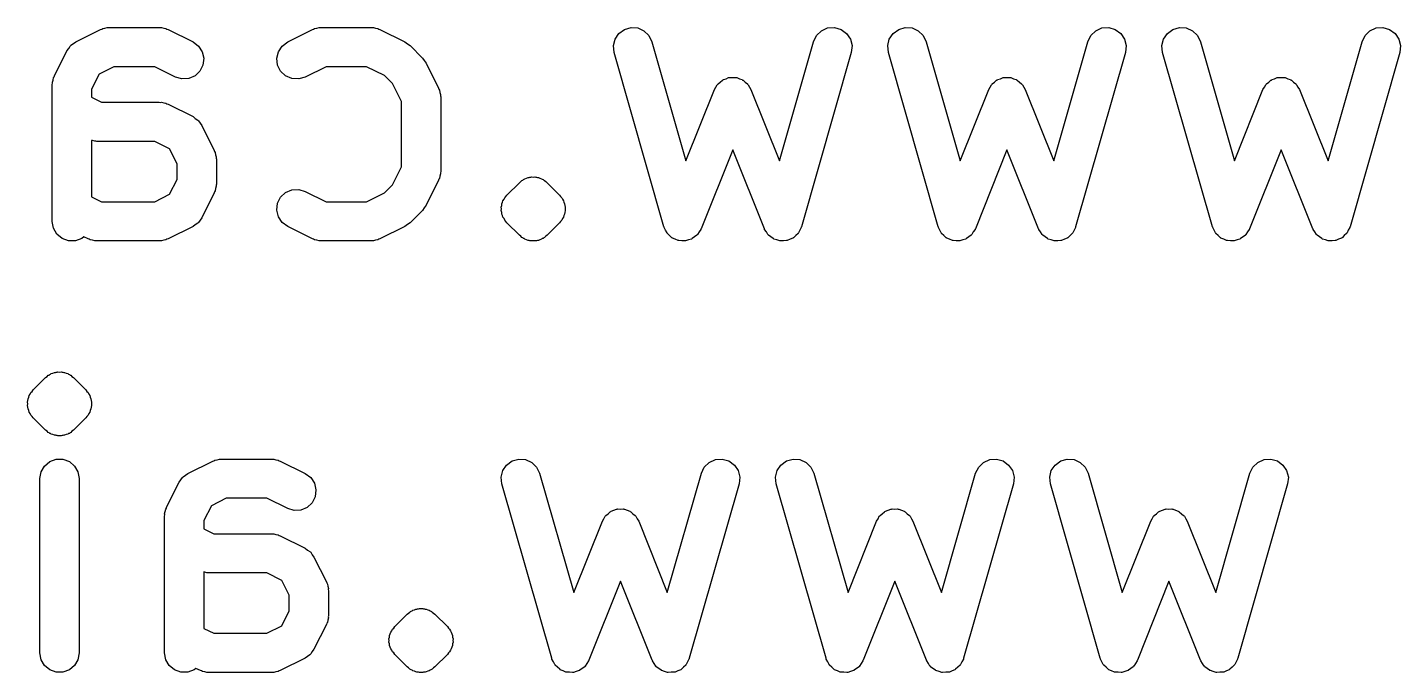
# Model space of a CAD drawing. Extents: x 57 to 266, y -122 to -64.
# Drawn here: x 255.39 to 265.88, y -121.77 to -116.83 of the extents above; entities that cross this region are included whole.
import ezdxf

# ---------------------------------------------------------------- set-up
doc = ezdxf.new("R2010")
doc.units = 0
doc.header["$MEASUREMENT"] = 0
doc.layers.add('BLACK', color=7, linetype='CONTINUOUS')

msp = doc.modelspace()

# ---------------------------------------------------------------- linework, layer by layer
at = {"layer": 'Black'}
for p, q in [((255.759, -116.945), (255.949, -116.85)), ((255.949, -116.85), (255.957, -116.847)), ((255.957, -116.847), (255.965, -116.843)), ((255.965, -116.843), (255.982, -116.84)), ((255.982, -116.84), (255.999, -116.835)), ((255.999, -116.835), (256.008, -116.835)), ((256.008, -116.835), (256.016, -116.834)), ((256.016, -116.834), (256.397, -116.834)), ((256.397, -116.834), (256.406, -116.835)), ((256.406, -116.835), (256.414, -116.835)), ((256.414, -116.835), (256.431, -116.84)), ((256.431, -116.84), (256.448, -116.843)), ((256.448, -116.843), (256.456, -116.847)), ((256.456, -116.847), (256.464, -116.85)), ((256.464, -116.85), (256.655, -116.945)), ((257.378, -116.945), (257.568, -116.85)), ((257.568, -116.85), (257.576, -116.847)), ((257.576, -116.847), (257.584, -116.843)), ((257.584, -116.843), (257.601, -116.84)), ((257.601, -116.84), (257.618, -116.835)), ((257.618, -116.835), (257.627, -116.835)), ((257.627, -116.835), (257.635, -116.834)), ((257.635, -116.834), (258.016, -116.834)), ((258.016, -116.834), (258.025, -116.835)), ((258.025, -116.835), (258.033, -116.835)), ((258.033, -116.835), (258.05, -116.84)), ((258.05, -116.84), (258.067, -116.843)), ((258.067, -116.843), (258.075, -116.847)), ((258.075, -116.847), (258.083, -116.85)), ((258.083, -116.85), (258.274, -116.945)), ((259.908, -116.88), (259.95, -116.849)), ((259.95, -116.849), (260.001, -116.835)), ((260.001, -116.835), (260.052, -116.838)), ((260.052, -116.838), (260.1, -116.86)), ((261.456, -116.86), (261.503, -116.838)), ((261.503, -116.838), (261.555, -116.835)), ((261.555, -116.835), (261.606, -116.849)), ((261.606, -116.849), (261.648, -116.88)), ((262.004, -116.88), (262.046, -116.849)), ((262.046, -116.849), (262.096, -116.835)), ((262.096, -116.835), (262.148, -116.838)), ((262.148, -116.838), (262.195, -116.86)), ((263.551, -116.86), (263.599, -116.838)), ((263.599, -116.838), (263.651, -116.835)), ((263.651, -116.835), (263.701, -116.849)), ((263.701, -116.849), (263.743, -116.88)), ((264.099, -116.88), (264.141, -116.849)), ((264.141, -116.849), (264.191, -116.835)), ((264.191, -116.835), (264.243, -116.838)), ((264.243, -116.838), (264.291, -116.86)), ((265.646, -116.86), (265.694, -116.838)), ((265.694, -116.838), (265.746, -116.835)), ((265.746, -116.835), (265.796, -116.849)), ((265.796, -116.849), (265.838, -116.88)), ((255.722, -116.97), (255.741, -116.958)), ((255.741, -116.958), (255.759, -116.945)), ((256.655, -116.945), (256.696, -116.976)), ((257.336, -116.976), (257.378, -116.945)), ((258.274, -116.945), (258.293, -116.959)), ((258.293, -116.959), (258.313, -116.973)), ((259.866, -116.973), (259.879, -116.923)), ((259.879, -116.923), (259.908, -116.88)), ((260.1, -116.86), (260.138, -116.896)), ((260.138, -116.896), (260.16, -116.943)), ((260.16, -116.943), (260.421, -117.854)), ((261.135, -117.854), (261.396, -116.943)), ((261.396, -116.943), (261.418, -116.896)), ((261.418, -116.896), (261.456, -116.86)), ((261.648, -116.88), (261.677, -116.923)), ((261.677, -116.923), (261.69, -116.973)), ((261.962, -116.973), (261.974, -116.923)), ((261.974, -116.923), (262.004, -116.88)), ((262.195, -116.86), (262.233, -116.896)), ((262.233, -116.896), (262.256, -116.943)), ((262.256, -116.943), (262.516, -117.854)), ((263.23, -117.854), (263.491, -116.943)), ((263.491, -116.943), (263.514, -116.896)), ((263.514, -116.896), (263.551, -116.86)), ((263.743, -116.88), (263.772, -116.923)), ((263.772, -116.923), (263.785, -116.973)), ((264.057, -116.973), (264.07, -116.923)), ((264.07, -116.923), (264.099, -116.88)), ((264.291, -116.86), (264.328, -116.896)), ((264.328, -116.896), (264.351, -116.943)), ((264.351, -116.943), (264.611, -117.854)), ((265.326, -117.854), (265.586, -116.943)), ((265.586, -116.943), (265.609, -116.896)), ((265.609, -116.896), (265.646, -116.86)), ((265.838, -116.88), (265.867, -116.923)), ((265.867, -116.923), (265.88, -116.973)), ((255.596, -117.203), (255.691, -117.012)), ((255.691, -117.012), (255.705, -116.994)), ((255.705, -116.994), (255.717, -116.976)), ((255.717, -116.976), (255.72, -116.974)), ((255.72, -116.974), (255.722, -116.97)), ((256.696, -116.976), (256.725, -117.02)), ((256.725, -117.02), (256.737, -117.07)), ((257.295, -117.07), (257.307, -117.02)), ((257.307, -117.02), (257.336, -116.976)), ((258.313, -116.973), (258.408, -117.068)), ((258.408, -117.068), (258.422, -117.088)), ((259.872, -117.025), (259.866, -116.973)), ((260.253, -118.358), (259.872, -117.025)), ((261.684, -117.025), (261.303, -118.358)), ((261.69, -116.973), (261.684, -117.025)), ((261.967, -117.025), (261.962, -116.973)), ((262.348, -118.358), (261.967, -117.025)), ((263.779, -117.025), (263.398, -118.358)), ((263.785, -116.973), (263.779, -117.025)), ((264.062, -117.025), (264.057, -116.973)), ((264.443, -118.358), (264.062, -117.025)), ((265.875, -117.025), (265.494, -118.358)), ((265.88, -116.973), (265.875, -117.025)), ((256.051, -117.134), (255.937, -117.191)), ((256.362, -117.134), (256.051, -117.134)), ((256.52, -117.213), (256.362, -117.134)), ((256.708, -117.169), (256.67, -117.204)), ((256.731, -117.122), (256.708, -117.169)), ((256.737, -117.07), (256.731, -117.122)), ((257.301, -117.122), (257.295, -117.07)), ((257.324, -117.169), (257.301, -117.122)), ((257.362, -117.204), (257.324, -117.169)), ((257.671, -117.134), (257.512, -117.213)), ((257.981, -117.134), (257.671, -117.134)), ((258.118, -117.202), (257.981, -117.134)), ((258.422, -117.088), (258.436, -117.107)), ((258.436, -117.107), (258.531, -117.298)), ((255.58, -117.27), (255.582, -117.261)), ((255.58, -118.317), (255.58, -117.27)), ((255.581, -117.252), (255.586, -117.236)), ((255.582, -117.261), (255.581, -117.252)), ((255.586, -117.236), (255.589, -117.218)), ((255.589, -117.218), (255.594, -117.211)), ((255.594, -117.211), (255.596, -117.203)), ((255.937, -117.191), (255.88, -117.305)), ((256.57, -117.228), (256.52, -117.213)), ((256.622, -117.225), (256.57, -117.228)), ((256.67, -117.204), (256.622, -117.225)), ((257.41, -117.225), (257.362, -117.204)), ((257.462, -117.228), (257.41, -117.225)), ((257.512, -117.213), (257.462, -117.228)), ((258.179, -117.263), (258.118, -117.202)), ((258.247, -117.4), (258.179, -117.263)), ((260.65, -117.291), (260.66, -117.272)), ((260.66, -117.272), (260.664, -117.269)), ((260.664, -117.269), (260.666, -117.265)), ((260.666, -117.265), (260.683, -117.252)), ((260.683, -117.252), (260.699, -117.237)), ((260.699, -117.237), (260.703, -117.236)), ((260.703, -117.236), (260.707, -117.233)), ((260.707, -117.233), (260.727, -117.226)), ((260.727, -117.226), (260.747, -117.218)), ((260.747, -117.218), (260.752, -117.218)), ((260.752, -117.218), (260.757, -117.216)), ((260.757, -117.216), (260.778, -117.217)), ((260.778, -117.217), (260.799, -117.216)), ((260.799, -117.216), (260.804, -117.218)), ((260.804, -117.218), (260.809, -117.218)), ((260.809, -117.218), (260.829, -117.226)), ((260.829, -117.226), (260.849, -117.233)), ((260.849, -117.233), (260.853, -117.236)), ((260.853, -117.236), (260.857, -117.237)), ((260.857, -117.237), (260.873, -117.252)), ((260.873, -117.252), (260.89, -117.265)), ((260.89, -117.265), (260.892, -117.269)), ((260.892, -117.269), (260.896, -117.272)), ((260.896, -117.272), (260.906, -117.291)), ((262.745, -117.291), (262.755, -117.272)), ((262.755, -117.272), (262.759, -117.269)), ((262.759, -117.269), (262.761, -117.265)), ((262.761, -117.265), (262.778, -117.252)), ((262.778, -117.252), (262.794, -117.237)), ((262.794, -117.237), (262.799, -117.236)), ((262.799, -117.236), (262.802, -117.233)), ((262.802, -117.233), (262.823, -117.226)), ((262.823, -117.226), (262.843, -117.218)), ((262.843, -117.218), (262.847, -117.218)), ((262.847, -117.218), (262.852, -117.216)), ((262.852, -117.216), (262.873, -117.217)), ((262.873, -117.217), (262.895, -117.216)), ((262.895, -117.216), (262.899, -117.218)), ((262.899, -117.218), (262.904, -117.218)), ((262.904, -117.218), (262.924, -117.226)), ((262.924, -117.226), (262.944, -117.233)), ((262.944, -117.233), (262.948, -117.236)), ((262.948, -117.236), (262.952, -117.237)), ((262.952, -117.237), (262.968, -117.252)), ((262.968, -117.252), (262.985, -117.265)), ((262.985, -117.265), (262.988, -117.269)), ((262.988, -117.269), (262.991, -117.272)), ((262.991, -117.272), (263.001, -117.291)), ((264.84, -117.291), (264.851, -117.272)), ((264.851, -117.272), (264.854, -117.269)), ((264.854, -117.269), (264.857, -117.265)), ((264.857, -117.265), (264.873, -117.252)), ((264.873, -117.252), (264.889, -117.237)), ((264.889, -117.237), (264.894, -117.236)), ((264.894, -117.236), (264.898, -117.233)), ((264.898, -117.233), (264.918, -117.226)), ((264.918, -117.226), (264.938, -117.218)), ((264.938, -117.218), (264.943, -117.218)), ((264.943, -117.218), (264.947, -117.216)), ((264.947, -117.216), (264.968, -117.217)), ((264.968, -117.217), (264.99, -117.216)), ((264.99, -117.216), (264.994, -117.218)), ((264.994, -117.218), (264.999, -117.218)), ((264.999, -117.218), (265.019, -117.226)), ((265.019, -117.226), (265.039, -117.233)), ((265.039, -117.233), (265.043, -117.236)), ((265.043, -117.236), (265.047, -117.237)), ((265.047, -117.237), (265.063, -117.252)), ((265.063, -117.252), (265.08, -117.265)), ((265.08, -117.265), (265.083, -117.269)), ((265.083, -117.269), (265.086, -117.272)), ((265.086, -117.272), (265.096, -117.291)), ((255.88, -117.305), (255.88, -117.367)), ((255.88, -117.367), (255.956, -117.405)), ((258.531, -117.298), (258.534, -117.306)), ((258.534, -117.306), (258.538, -117.314)), ((258.538, -117.314), (258.541, -117.331)), ((258.541, -117.331), (258.546, -117.348)), ((258.546, -117.348), (258.546, -117.356)), ((258.546, -117.356), (258.547, -117.365)), ((258.547, -117.365), (258.547, -117.936)), ((260.421, -117.854), (260.639, -117.309)), ((260.639, -117.309), (260.65, -117.291)), ((260.906, -117.291), (260.917, -117.309)), ((260.917, -117.309), (261.135, -117.854)), ((262.516, -117.854), (262.734, -117.309)), ((262.734, -117.309), (262.745, -117.291)), ((263.001, -117.291), (263.012, -117.309)), ((263.012, -117.309), (263.23, -117.854)), ((264.611, -117.854), (264.829, -117.309)), ((264.829, -117.309), (264.84, -117.291)), ((265.096, -117.291), (265.108, -117.309)), ((265.108, -117.309), (265.326, -117.854)), ((255.956, -117.405), (256.397, -117.405)), ((256.397, -117.405), (256.406, -117.407)), ((256.406, -117.407), (256.414, -117.406)), ((256.414, -117.406), (256.431, -117.411)), ((256.431, -117.411), (256.448, -117.414)), ((256.448, -117.414), (256.456, -117.419)), ((256.456, -117.419), (256.464, -117.421)), ((256.464, -117.421), (256.655, -117.516)), ((258.247, -117.901), (258.247, -117.4)), ((256.655, -117.516), (256.672, -117.53)), ((256.672, -117.53), (256.691, -117.542)), ((256.691, -117.542), (256.693, -117.545)), ((256.693, -117.545), (256.696, -117.547)), ((256.696, -117.547), (256.709, -117.566)), ((256.709, -117.566), (256.722, -117.584)), ((256.722, -117.584), (256.817, -117.774)), ((255.887, -117.699), (255.88, -117.698)), ((255.88, -117.698), (255.88, -118.129)), ((255.904, -117.704), (255.887, -117.699)), ((255.912, -117.704), (255.904, -117.704)), ((255.921, -117.705), (255.912, -117.704)), ((256.362, -117.705), (255.921, -117.705)), ((256.476, -117.762), (256.362, -117.705)), ((256.533, -117.876), (256.476, -117.762)), ((256.817, -117.774), (256.819, -117.782)), ((256.819, -117.782), (256.824, -117.79)), ((256.824, -117.79), (256.827, -117.807)), ((260.778, -117.769), (260.536, -118.373)), ((261.02, -118.373), (260.778, -117.769)), ((262.873, -117.769), (262.632, -118.373)), ((263.115, -118.373), (262.873, -117.769)), ((264.968, -117.769), (264.727, -118.373)), ((265.21, -118.373), (264.968, -117.769)), ((256.533, -117.996), (256.533, -117.876)), ((256.827, -117.807), (256.832, -117.824)), ((256.832, -117.824), (256.831, -117.833)), ((256.831, -117.833), (256.833, -117.841)), ((256.833, -117.841), (256.833, -118.032)), ((258.179, -118.038), (258.247, -117.901)), ((256.476, -118.11), (256.533, -117.996)), ((258.531, -118.003), (258.436, -118.194)), ((258.534, -117.995), (258.531, -118.003)), ((258.538, -117.988), (258.534, -117.995)), ((258.541, -117.97), (258.538, -117.988)), ((258.546, -117.953), (258.541, -117.97)), ((258.547, -117.936), (258.546, -117.945)), ((258.546, -117.945), (258.546, -117.953)), ((259.159, -118.013), (259.168, -118.004)), ((259.168, -118.004), (259.174, -118.001)), ((259.174, -118.001), (259.179, -117.997)), ((259.179, -117.997), (259.185, -117.995)), ((259.185, -117.995), (259.191, -117.991)), ((259.191, -117.991), (259.203, -117.987)), ((259.203, -117.987), (259.215, -117.982)), ((259.215, -117.982), (259.222, -117.981)), ((259.222, -117.981), (259.228, -117.979)), ((259.228, -117.979), (259.235, -117.979)), ((259.235, -117.979), (259.241, -117.977)), ((259.241, -117.977), (259.254, -117.978)), ((259.254, -117.978), (259.267, -117.977)), ((259.267, -117.977), (259.274, -117.979)), ((259.274, -117.979), (259.28, -117.979)), ((259.28, -117.979), (259.286, -117.981)), ((259.286, -117.981), (259.293, -117.982)), ((259.293, -117.982), (259.305, -117.987)), ((259.305, -117.987), (259.318, -117.991)), ((259.318, -117.991), (259.323, -117.995)), ((259.323, -117.995), (259.329, -117.997)), ((259.329, -117.997), (259.334, -118.001)), ((259.334, -118.001), (259.34, -118.004)), ((259.34, -118.004), (259.349, -118.013)), ((256.362, -118.167), (256.476, -118.11)), ((256.817, -118.099), (256.722, -118.289)), ((256.819, -118.09), (256.817, -118.099)), ((256.824, -118.083), (256.819, -118.09)), ((256.827, -118.066), (256.824, -118.083)), ((256.832, -118.049), (256.827, -118.066)), ((256.833, -118.032), (256.831, -118.04)), ((256.831, -118.04), (256.832, -118.049)), ((257.324, -118.133), (257.362, -118.097)), ((257.362, -118.097), (257.41, -118.076)), ((257.41, -118.076), (257.462, -118.073)), ((257.462, -118.073), (257.512, -118.088)), ((257.512, -118.088), (257.671, -118.167)), ((257.981, -118.167), (258.118, -118.099)), ((258.118, -118.099), (258.179, -118.038)), ((259.045, -118.127), (259.053, -118.116)), ((259.053, -118.116), (259.148, -118.021)), ((259.148, -118.021), (259.159, -118.013)), ((259.349, -118.013), (259.36, -118.021)), ((259.36, -118.021), (259.455, -118.116)), ((259.455, -118.116), (259.463, -118.127)), ((255.88, -118.129), (255.956, -118.167)), ((255.956, -118.167), (256.362, -118.167)), ((257.295, -118.231), (257.301, -118.179)), ((257.301, -118.179), (257.324, -118.133)), ((257.671, -118.167), (257.981, -118.167)), ((258.422, -118.213), (258.408, -118.233)), ((258.436, -118.194), (258.422, -118.213)), ((259.009, -118.209), (259.013, -118.196)), ((259.011, -118.222), (259.009, -118.209)), ((259.009, -118.235), (259.011, -118.222)), ((259.013, -118.196), (259.014, -118.183)), ((259.014, -118.183), (259.02, -118.171)), ((259.02, -118.171), (259.023, -118.159)), ((259.023, -118.159), (259.031, -118.148)), ((259.031, -118.148), (259.036, -118.136)), ((259.036, -118.136), (259.045, -118.127)), ((259.463, -118.127), (259.472, -118.136)), ((259.472, -118.136), (259.478, -118.148)), ((259.478, -118.148), (259.485, -118.159)), ((259.485, -118.159), (259.489, -118.171)), ((259.489, -118.171), (259.494, -118.183)), ((259.494, -118.183), (259.495, -118.196)), ((259.495, -118.196), (259.499, -118.209)), ((259.499, -118.209), (259.498, -118.222)), ((259.498, -118.222), (259.499, -118.235)), ((255.589, -118.369), (255.58, -118.317)), ((256.696, -118.325), (256.693, -118.328)), ((256.709, -118.307), (256.696, -118.325)), ((256.722, -118.289), (256.709, -118.307)), ((257.307, -118.282), (257.295, -118.231)), ((257.336, -118.325), (257.307, -118.282)), ((257.378, -118.356), (257.336, -118.325)), ((258.408, -118.233), (258.313, -118.328)), ((259.013, -118.248), (259.009, -118.235)), ((259.014, -118.261), (259.013, -118.248)), ((259.02, -118.273), (259.014, -118.261)), ((259.023, -118.285), (259.02, -118.273)), ((259.031, -118.296), (259.023, -118.285)), ((259.036, -118.308), (259.031, -118.296)), ((259.045, -118.317), (259.036, -118.308)), ((259.053, -118.328), (259.045, -118.317)), ((259.463, -118.317), (259.455, -118.328)), ((259.472, -118.308), (259.463, -118.317)), ((259.478, -118.296), (259.472, -118.308)), ((259.485, -118.285), (259.478, -118.296)), ((259.489, -118.273), (259.485, -118.285)), ((259.494, -118.261), (259.489, -118.273)), ((259.495, -118.248), (259.494, -118.261)), ((259.499, -118.235), (259.495, -118.248)), ((255.615, -118.414), (255.589, -118.369)), ((255.655, -118.447), (255.615, -118.414)), ((256.655, -118.356), (256.464, -118.451)), ((256.672, -118.343), (256.655, -118.356)), ((256.691, -118.331), (256.672, -118.343)), ((256.693, -118.328), (256.691, -118.331)), ((257.568, -118.451), (257.378, -118.356)), ((258.274, -118.356), (258.083, -118.451)), ((258.293, -118.342), (258.274, -118.356)), ((258.313, -118.328), (258.293, -118.342)), ((259.148, -118.423), (259.053, -118.328)), ((259.159, -118.431), (259.148, -118.423)), ((259.168, -118.44), (259.159, -118.431)), ((259.349, -118.431), (259.34, -118.44)), ((259.36, -118.423), (259.349, -118.431)), ((259.455, -118.328), (259.36, -118.423)), ((260.254, -118.361), (260.253, -118.358)), ((260.255, -118.364), (260.254, -118.361)), ((260.265, -118.385), (260.255, -118.364)), ((260.276, -118.405), (260.265, -118.385)), ((260.278, -118.407), (260.276, -118.405)), ((260.279, -118.41), (260.278, -118.407)), ((260.296, -118.425), (260.279, -118.41)), ((260.313, -118.442), (260.296, -118.425)), ((260.505, -118.422), (260.486, -118.435)), ((260.506, -118.419), (260.505, -118.422)), ((260.509, -118.417), (260.506, -118.419)), ((260.521, -118.398), (260.509, -118.417)), ((260.534, -118.378), (260.521, -118.398)), ((260.535, -118.376), (260.534, -118.378)), ((260.536, -118.373), (260.535, -118.376)), ((261.021, -118.376), (261.02, -118.373)), ((261.022, -118.378), (261.021, -118.376)), ((261.035, -118.398), (261.022, -118.378)), ((261.047, -118.417), (261.035, -118.398)), ((261.049, -118.419), (261.047, -118.417)), ((261.051, -118.422), (261.049, -118.419)), ((261.07, -118.435), (261.051, -118.422)), ((261.26, -118.425), (261.243, -118.442)), ((261.277, -118.41), (261.26, -118.425)), ((261.278, -118.407), (261.277, -118.41)), ((261.28, -118.405), (261.278, -118.407)), ((261.29, -118.385), (261.28, -118.405)), ((261.301, -118.364), (261.29, -118.385)), ((261.302, -118.361), (261.301, -118.364)), ((261.303, -118.358), (261.302, -118.361)), ((262.349, -118.361), (262.348, -118.358)), ((262.35, -118.364), (262.349, -118.361)), ((262.361, -118.385), (262.35, -118.364)), ((262.371, -118.405), (262.361, -118.385)), ((262.373, -118.407), (262.371, -118.405)), ((262.374, -118.41), (262.373, -118.407)), ((262.392, -118.425), (262.374, -118.41)), ((262.408, -118.442), (262.392, -118.425)), ((262.6, -118.422), (262.581, -118.435)), ((262.602, -118.419), (262.6, -118.422)), ((262.604, -118.417), (262.602, -118.419)), ((262.616, -118.398), (262.604, -118.417)), ((262.629, -118.378), (262.616, -118.398)), ((262.63, -118.376), (262.629, -118.378)), ((262.632, -118.373), (262.63, -118.376)), ((263.116, -118.376), (263.115, -118.373)), ((263.117, -118.378), (263.116, -118.376)), ((263.13, -118.398), (263.117, -118.378)), ((263.142, -118.417), (263.13, -118.398)), ((263.145, -118.419), (263.142, -118.417)), ((263.146, -118.422), (263.145, -118.419)), ((263.165, -118.435), (263.146, -118.422)), ((263.355, -118.425), (263.338, -118.442)), ((263.372, -118.41), (263.355, -118.425)), ((263.373, -118.407), (263.372, -118.41)), ((263.376, -118.405), (263.373, -118.407)), ((263.386, -118.385), (263.376, -118.405)), ((263.397, -118.364), (263.386, -118.385)), ((263.398, -118.358), (263.397, -118.361)), ((263.397, -118.361), (263.397, -118.364)), ((264.445, -118.361), (264.443, -118.358)), ((264.445, -118.364), (264.445, -118.361)), ((264.456, -118.385), (264.445, -118.364)), ((264.466, -118.405), (264.456, -118.385)), ((264.468, -118.407), (264.466, -118.405)), ((264.47, -118.41), (264.468, -118.407)), ((264.487, -118.425), (264.47, -118.41)), ((264.504, -118.442), (264.487, -118.425)), ((264.695, -118.422), (264.677, -118.435)), ((264.697, -118.419), (264.695, -118.422)), ((264.699, -118.417), (264.697, -118.419)), ((264.712, -118.398), (264.699, -118.417)), ((264.724, -118.378), (264.712, -118.398)), ((264.725, -118.376), (264.724, -118.378)), ((264.727, -118.373), (264.725, -118.376)), ((265.212, -118.376), (265.21, -118.373)), ((265.212, -118.378), (265.212, -118.376)), ((265.225, -118.398), (265.212, -118.378)), ((265.238, -118.417), (265.225, -118.398)), ((265.24, -118.419), (265.238, -118.417)), ((265.242, -118.422), (265.24, -118.419)), ((265.26, -118.435), (265.242, -118.422)), ((265.45, -118.425), (265.433, -118.442)), ((265.467, -118.41), (265.45, -118.425)), ((265.469, -118.407), (265.467, -118.41)), ((265.471, -118.405), (265.469, -118.407)), ((265.481, -118.385), (265.471, -118.405)), ((265.492, -118.364), (265.481, -118.385)), ((265.494, -118.358), (265.492, -118.361)), ((265.492, -118.361), (265.492, -118.364)), ((255.704, -118.465), (255.655, -118.447)), ((255.756, -118.465), (255.704, -118.465)), ((255.805, -118.447), (255.756, -118.465)), ((255.82, -118.435), (255.805, -118.447)), ((255.854, -118.451), (255.82, -118.435)), ((255.862, -118.454), (255.854, -118.451)), ((255.87, -118.458), (255.862, -118.454)), ((255.887, -118.461), (255.87, -118.458)), ((255.904, -118.466), (255.887, -118.461)), ((255.912, -118.466), (255.904, -118.466)), ((255.921, -118.467), (255.912, -118.466)), ((256.397, -118.467), (255.921, -118.467)), ((256.406, -118.466), (256.397, -118.467)), ((256.414, -118.466), (256.406, -118.466)), ((256.431, -118.461), (256.414, -118.466)), ((256.448, -118.458), (256.431, -118.461)), ((256.456, -118.454), (256.448, -118.458)), ((256.464, -118.451), (256.456, -118.454)), ((257.576, -118.454), (257.568, -118.451)), ((257.584, -118.458), (257.576, -118.454)), ((257.601, -118.461), (257.584, -118.458)), ((257.618, -118.466), (257.601, -118.461)), ((257.627, -118.466), (257.618, -118.466)), ((257.635, -118.467), (257.627, -118.466)), ((258.016, -118.467), (257.635, -118.467)), ((258.025, -118.466), (258.016, -118.467)), ((258.033, -118.466), (258.025, -118.466)), ((258.05, -118.461), (258.033, -118.466)), ((258.067, -118.458), (258.05, -118.461)), ((258.075, -118.454), (258.067, -118.458)), ((258.083, -118.451), (258.075, -118.454)), ((259.174, -118.443), (259.168, -118.44)), ((259.179, -118.447), (259.174, -118.443)), ((259.185, -118.449), (259.179, -118.447)), ((259.191, -118.453), (259.185, -118.449)), ((259.203, -118.457), (259.191, -118.453)), ((259.215, -118.462), (259.203, -118.457)), ((259.222, -118.463), (259.215, -118.462)), ((259.228, -118.465), (259.222, -118.463)), ((259.235, -118.465), (259.228, -118.465)), ((259.241, -118.467), (259.235, -118.465)), ((259.254, -118.466), (259.241, -118.467)), ((259.267, -118.467), (259.254, -118.466)), ((259.274, -118.465), (259.267, -118.467)), ((259.28, -118.465), (259.274, -118.465)), ((259.286, -118.463), (259.28, -118.465)), ((259.293, -118.462), (259.286, -118.463)), ((259.305, -118.457), (259.293, -118.462)), ((259.318, -118.453), (259.305, -118.457)), ((259.323, -118.449), (259.318, -118.453)), ((259.329, -118.447), (259.323, -118.449)), ((259.334, -118.443), (259.329, -118.447)), ((259.34, -118.44), (259.334, -118.443)), ((260.316, -118.443), (260.313, -118.442)), ((260.318, -118.445), (260.316, -118.443)), ((260.339, -118.453), (260.318, -118.445)), ((260.361, -118.463), (260.339, -118.453)), ((260.364, -118.463), (260.361, -118.463)), ((260.366, -118.464), (260.364, -118.463)), ((260.389, -118.465), (260.366, -118.464)), ((260.413, -118.466), (260.389, -118.465)), ((260.415, -118.466), (260.413, -118.466)), ((260.418, -118.466), (260.415, -118.466)), ((260.44, -118.458), (260.418, -118.466)), ((260.463, -118.452), (260.44, -118.458)), ((260.465, -118.45), (260.463, -118.452)), ((260.468, -118.449), (260.465, -118.45)), ((260.486, -118.435), (260.468, -118.449)), ((261.088, -118.449), (261.07, -118.435)), ((261.091, -118.45), (261.088, -118.449)), ((261.093, -118.452), (261.091, -118.45)), ((261.116, -118.458), (261.093, -118.452)), ((261.138, -118.466), (261.116, -118.458)), ((261.141, -118.466), (261.138, -118.466)), ((261.143, -118.466), (261.141, -118.466)), ((261.166, -118.465), (261.143, -118.466)), ((261.19, -118.464), (261.166, -118.465)), ((261.192, -118.463), (261.19, -118.464)), ((261.195, -118.463), (261.192, -118.463)), ((261.216, -118.453), (261.195, -118.463)), ((261.238, -118.445), (261.216, -118.453)), ((261.24, -118.443), (261.238, -118.445)), ((261.243, -118.442), (261.24, -118.443)), ((262.411, -118.443), (262.408, -118.442)), ((262.413, -118.445), (262.411, -118.443)), ((262.435, -118.453), (262.413, -118.445)), ((262.456, -118.463), (262.435, -118.453)), ((262.459, -118.463), (262.456, -118.463)), ((262.462, -118.464), (262.459, -118.463)), ((262.485, -118.465), (262.462, -118.464)), ((262.508, -118.466), (262.485, -118.465)), ((262.511, -118.466), (262.508, -118.466)), ((262.514, -118.466), (262.511, -118.466)), ((262.536, -118.458), (262.514, -118.466)), ((262.558, -118.452), (262.536, -118.458)), ((262.56, -118.45), (262.558, -118.452)), ((262.563, -118.449), (262.56, -118.45)), ((262.581, -118.435), (262.563, -118.449)), ((263.183, -118.449), (263.165, -118.435)), ((263.186, -118.45), (263.183, -118.449)), ((263.189, -118.452), (263.186, -118.45)), ((263.211, -118.458), (263.189, -118.452)), ((263.233, -118.466), (263.211, -118.458)), ((263.236, -118.466), (263.233, -118.466)), ((263.239, -118.466), (263.236, -118.466)), ((263.262, -118.465), (263.239, -118.466)), ((263.285, -118.464), (263.262, -118.465)), ((263.288, -118.463), (263.285, -118.464)), ((263.291, -118.463), (263.288, -118.463)), ((263.312, -118.453), (263.291, -118.463)), ((263.333, -118.445), (263.312, -118.453)), ((263.335, -118.443), (263.333, -118.445)), ((263.338, -118.442), (263.335, -118.443)), ((264.506, -118.443), (264.504, -118.442)), ((264.508, -118.445), (264.506, -118.443)), ((264.53, -118.453), (264.508, -118.445)), ((264.551, -118.463), (264.53, -118.453)), ((264.554, -118.463), (264.551, -118.463)), ((264.557, -118.464), (264.554, -118.463)), ((264.58, -118.465), (264.557, -118.464)), ((264.603, -118.466), (264.58, -118.465)), ((264.606, -118.466), (264.603, -118.466)), ((264.609, -118.466), (264.606, -118.466)), ((264.631, -118.458), (264.609, -118.466)), ((264.653, -118.452), (264.631, -118.458)), ((264.656, -118.45), (264.653, -118.452)), ((264.658, -118.449), (264.656, -118.45)), ((264.677, -118.435), (264.658, -118.449)), ((265.279, -118.449), (265.26, -118.435)), ((265.281, -118.45), (265.279, -118.449)), ((265.284, -118.452), (265.281, -118.45)), ((265.306, -118.458), (265.284, -118.452)), ((265.328, -118.466), (265.306, -118.458)), ((265.331, -118.466), (265.328, -118.466)), ((265.334, -118.466), (265.331, -118.466)), ((265.357, -118.465), (265.334, -118.466)), ((265.38, -118.464), (265.357, -118.465)), ((265.383, -118.463), (265.38, -118.464)), ((265.386, -118.463), (265.383, -118.463)), ((265.407, -118.453), (265.386, -118.463)), ((265.428, -118.445), (265.407, -118.453)), ((265.431, -118.443), (265.428, -118.445)), ((265.433, -118.442), (265.431, -118.443)), ((255.566, -119.485), (255.572, -119.481)), ((255.572, -119.481), (255.584, -119.478)), ((255.584, -119.478), (255.596, -119.472)), ((255.596, -119.472), (255.603, -119.472)), ((255.603, -119.472), (255.609, -119.47)), ((255.609, -119.47), (255.616, -119.47)), ((255.616, -119.47), (255.622, -119.468)), ((255.622, -119.468), (255.635, -119.469)), ((255.635, -119.469), (255.648, -119.468)), ((255.648, -119.468), (255.655, -119.47)), ((255.655, -119.47), (255.661, -119.47)), ((255.661, -119.47), (255.667, -119.472)), ((255.667, -119.472), (255.674, -119.472)), ((255.674, -119.472), (255.686, -119.478)), ((255.686, -119.478), (255.699, -119.481)), ((255.699, -119.481), (255.704, -119.485)), ((255.434, -119.606), (255.529, -119.511)), ((255.529, -119.511), (255.54, -119.504)), ((255.54, -119.504), (255.549, -119.494)), ((255.549, -119.494), (255.555, -119.492)), ((255.555, -119.492), (255.56, -119.487)), ((255.56, -119.487), (255.566, -119.485)), ((255.704, -119.485), (255.71, -119.487)), ((255.71, -119.487), (255.715, -119.492)), ((255.715, -119.492), (255.721, -119.494)), ((255.721, -119.494), (255.73, -119.504)), ((255.73, -119.504), (255.741, -119.511)), ((255.741, -119.511), (255.836, -119.606)), ((255.39, -119.699), (255.394, -119.687)), ((255.394, -119.687), (255.395, -119.674)), ((255.395, -119.674), (255.401, -119.662)), ((255.401, -119.662), (255.404, -119.649)), ((255.404, -119.649), (255.411, -119.638)), ((255.411, -119.638), (255.417, -119.626)), ((255.417, -119.626), (255.426, -119.617)), ((255.426, -119.617), (255.434, -119.606)), ((255.836, -119.606), (255.844, -119.617)), ((255.844, -119.617), (255.853, -119.626)), ((255.853, -119.626), (255.859, -119.638)), ((255.859, -119.638), (255.866, -119.649)), ((255.866, -119.649), (255.87, -119.662)), ((255.87, -119.662), (255.875, -119.674)), ((255.875, -119.674), (255.876, -119.687)), ((255.876, -119.687), (255.88, -119.699)), ((255.392, -119.712), (255.39, -119.699)), ((255.39, -119.726), (255.392, -119.712)), ((255.394, -119.738), (255.39, -119.726)), ((255.395, -119.751), (255.394, -119.738)), ((255.401, -119.763), (255.395, -119.751)), ((255.404, -119.776), (255.401, -119.763)), ((255.411, -119.787), (255.404, -119.776)), ((255.417, -119.799), (255.411, -119.787)), ((255.859, -119.787), (255.853, -119.799)), ((255.866, -119.776), (255.859, -119.787)), ((255.87, -119.763), (255.866, -119.776)), ((255.875, -119.751), (255.87, -119.763)), ((255.876, -119.738), (255.875, -119.751)), ((255.88, -119.726), (255.876, -119.738)), ((255.88, -119.699), (255.879, -119.712)), ((255.879, -119.712), (255.88, -119.726)), ((255.426, -119.808), (255.417, -119.799)), ((255.434, -119.819), (255.426, -119.808)), ((255.529, -119.914), (255.434, -119.819)), ((255.836, -119.819), (255.741, -119.914)), ((255.844, -119.808), (255.836, -119.819)), ((255.853, -119.799), (255.844, -119.808)), ((255.54, -119.921), (255.529, -119.914)), ((255.549, -119.931), (255.54, -119.921)), ((255.555, -119.933), (255.549, -119.931)), ((255.56, -119.938), (255.555, -119.933)), ((255.566, -119.94), (255.56, -119.938)), ((255.572, -119.944), (255.566, -119.94)), ((255.584, -119.947), (255.572, -119.944)), ((255.596, -119.953), (255.584, -119.947)), ((255.603, -119.953), (255.596, -119.953)), ((255.609, -119.955), (255.603, -119.953)), ((255.616, -119.955), (255.609, -119.955)), ((255.622, -119.957), (255.616, -119.955)), ((255.635, -119.956), (255.622, -119.957)), ((255.648, -119.957), (255.635, -119.956)), ((255.655, -119.955), (255.648, -119.957)), ((255.661, -119.955), (255.655, -119.955)), ((255.667, -119.953), (255.661, -119.955)), ((255.674, -119.953), (255.667, -119.953)), ((255.686, -119.947), (255.674, -119.953)), ((255.699, -119.944), (255.686, -119.947)), ((255.704, -119.94), (255.699, -119.944)), ((255.71, -119.938), (255.704, -119.94)), ((255.715, -119.933), (255.71, -119.938)), ((255.721, -119.931), (255.715, -119.933)), ((255.73, -119.921), (255.721, -119.931)), ((255.741, -119.914), (255.73, -119.921)), ((255.494, -120.233), (255.52, -120.188)), ((255.52, -120.188), (255.56, -120.154)), ((255.56, -120.154), (255.609, -120.136)), ((255.609, -120.136), (255.661, -120.136)), ((255.661, -120.136), (255.71, -120.154)), ((255.71, -120.154), (255.75, -120.188)), ((255.75, -120.188), (255.776, -120.233)), ((256.616, -120.245), (256.806, -120.15)), ((256.806, -120.15), (256.814, -120.147)), ((256.814, -120.147), (256.822, -120.143)), ((256.822, -120.143), (256.839, -120.14)), ((256.839, -120.14), (256.856, -120.135)), ((256.856, -120.135), (256.865, -120.135)), ((256.865, -120.135), (256.873, -120.134)), ((256.873, -120.134), (257.254, -120.134)), ((257.254, -120.134), (257.263, -120.135)), ((257.263, -120.135), (257.271, -120.135)), ((257.271, -120.135), (257.288, -120.14)), ((257.288, -120.14), (257.305, -120.143)), ((257.305, -120.143), (257.313, -120.147)), ((257.313, -120.147), (257.321, -120.15)), ((257.321, -120.15), (257.512, -120.245)), ((259.022, -120.223), (259.051, -120.18)), ((259.051, -120.18), (259.093, -120.149)), ((259.093, -120.149), (259.143, -120.135)), ((259.143, -120.135), (259.195, -120.138)), ((259.195, -120.138), (259.243, -120.16)), ((259.243, -120.16), (259.28, -120.196)), ((259.28, -120.196), (259.303, -120.243)), ((260.539, -120.243), (260.561, -120.196)), ((260.561, -120.196), (260.599, -120.16)), ((260.599, -120.16), (260.646, -120.138)), ((260.646, -120.138), (260.698, -120.135)), ((260.698, -120.135), (260.748, -120.149)), ((260.748, -120.149), (260.791, -120.18)), ((260.791, -120.18), (260.82, -120.223)), ((261.117, -120.223), (261.146, -120.18)), ((261.146, -120.18), (261.189, -120.149)), ((261.189, -120.149), (261.239, -120.135)), ((261.239, -120.135), (261.291, -120.138)), ((261.291, -120.138), (261.338, -120.16)), ((261.338, -120.16), (261.376, -120.196)), ((261.376, -120.196), (261.398, -120.243)), ((262.634, -120.243), (262.657, -120.196)), ((262.657, -120.196), (262.694, -120.16)), ((262.694, -120.16), (262.742, -120.138)), ((262.742, -120.138), (262.794, -120.135)), ((262.794, -120.135), (262.844, -120.149)), ((262.844, -120.149), (262.886, -120.18)), ((262.886, -120.18), (262.915, -120.223)), ((263.212, -120.223), (263.242, -120.18)), ((263.242, -120.18), (263.284, -120.149)), ((263.284, -120.149), (263.334, -120.135)), ((263.334, -120.135), (263.386, -120.138)), ((263.386, -120.138), (263.433, -120.16)), ((263.433, -120.16), (263.471, -120.196)), ((263.471, -120.196), (263.494, -120.243)), ((264.729, -120.243), (264.752, -120.196)), ((264.752, -120.196), (264.789, -120.16)), ((264.789, -120.16), (264.837, -120.138)), ((264.837, -120.138), (264.889, -120.135)), ((264.889, -120.135), (264.939, -120.149)), ((264.939, -120.149), (264.981, -120.18)), ((264.981, -120.18), (265.01, -120.223)), ((255.485, -120.284), (255.494, -120.233)), ((255.485, -121.617), (255.485, -120.284)), ((255.776, -120.233), (255.785, -120.284)), ((255.785, -120.284), (255.785, -121.617)), ((256.453, -120.503), (256.549, -120.312)), ((256.549, -120.312), (256.562, -120.294)), ((256.562, -120.294), (256.574, -120.276)), ((256.574, -120.276), (256.577, -120.274)), ((256.577, -120.274), (256.58, -120.27)), ((256.58, -120.27), (256.598, -120.258)), ((256.598, -120.258), (256.616, -120.245)), ((257.512, -120.245), (257.554, -120.276)), ((257.554, -120.276), (257.582, -120.32)), ((257.582, -120.32), (257.594, -120.37)), ((259.009, -120.273), (259.022, -120.223)), ((259.015, -120.325), (259.009, -120.273)), ((259.303, -120.243), (259.564, -121.154)), ((260.278, -121.154), (260.539, -120.243)), ((260.82, -120.223), (260.832, -120.273)), ((260.832, -120.273), (260.827, -120.325)), ((261.105, -120.273), (261.117, -120.223)), ((261.11, -120.325), (261.105, -120.273)), ((261.398, -120.243), (261.659, -121.154)), ((262.373, -121.154), (262.634, -120.243)), ((262.915, -120.223), (262.928, -120.273)), ((262.928, -120.273), (262.922, -120.325)), ((263.2, -120.273), (263.212, -120.223)), ((263.205, -120.325), (263.2, -120.273)), ((263.494, -120.243), (263.754, -121.154)), ((264.469, -121.154), (264.729, -120.243)), ((265.01, -120.223), (265.023, -120.273)), ((265.023, -120.273), (265.017, -120.325)), ((257.588, -120.422), (257.565, -120.469)), ((257.594, -120.37), (257.588, -120.422)), ((259.396, -121.658), (259.015, -120.325)), ((260.827, -120.325), (260.446, -121.658)), ((261.491, -121.658), (261.11, -120.325)), ((262.922, -120.325), (262.541, -121.658)), ((263.586, -121.658), (263.205, -120.325)), ((265.017, -120.325), (264.636, -121.658)), ((256.443, -120.536), (256.447, -120.518)), ((256.447, -120.518), (256.451, -120.511)), ((256.451, -120.511), (256.453, -120.503)), ((256.795, -120.491), (256.738, -120.605)), ((256.909, -120.434), (256.795, -120.491)), ((257.219, -120.434), (256.909, -120.434)), ((257.378, -120.513), (257.219, -120.434)), ((257.427, -120.528), (257.378, -120.513)), ((257.479, -120.525), (257.427, -120.528)), ((257.527, -120.504), (257.479, -120.525)), ((257.565, -120.469), (257.527, -120.504)), ((259.85, -120.533), (259.87, -120.526)), ((259.87, -120.526), (259.89, -120.518)), ((259.89, -120.518), (259.895, -120.518)), ((259.895, -120.518), (259.899, -120.516)), ((259.899, -120.516), (259.921, -120.517)), ((259.921, -120.517), (259.942, -120.516)), ((259.942, -120.516), (259.947, -120.518)), ((259.947, -120.518), (259.952, -120.518)), ((259.952, -120.518), (259.971, -120.526)), ((259.971, -120.526), (259.992, -120.533)), ((261.945, -120.533), (261.966, -120.526)), ((261.966, -120.526), (261.985, -120.518)), ((261.985, -120.518), (261.99, -120.518)), ((261.99, -120.518), (261.995, -120.516)), ((261.995, -120.516), (262.016, -120.517)), ((262.016, -120.517), (262.037, -120.516)), ((262.037, -120.516), (262.042, -120.518)), ((262.042, -120.518), (262.047, -120.518)), ((262.047, -120.518), (262.067, -120.526)), ((262.067, -120.526), (262.087, -120.533)), ((264.04, -120.533), (264.061, -120.526)), ((264.061, -120.526), (264.081, -120.518)), ((264.081, -120.518), (264.085, -120.518)), ((264.085, -120.518), (264.09, -120.516)), ((264.09, -120.516), (264.111, -120.517)), ((264.111, -120.517), (264.133, -120.516)), ((264.133, -120.516), (264.137, -120.518)), ((264.137, -120.518), (264.142, -120.518)), ((264.142, -120.518), (264.162, -120.526)), ((264.162, -120.526), (264.182, -120.533)), ((256.438, -120.552), (256.443, -120.536)), ((256.439, -120.561), (256.438, -120.552)), ((256.438, -120.57), (256.439, -120.561)), ((256.438, -121.617), (256.438, -120.57)), ((256.738, -120.605), (256.738, -120.667)), ((259.564, -121.154), (259.782, -120.609)), ((259.782, -120.609), (259.793, -120.591)), ((259.793, -120.591), (259.803, -120.572)), ((259.803, -120.572), (259.807, -120.569)), ((259.807, -120.569), (259.809, -120.565)), ((259.809, -120.565), (259.826, -120.552)), ((259.826, -120.552), (259.842, -120.537)), ((259.842, -120.537), (259.846, -120.536)), ((259.846, -120.536), (259.85, -120.533)), ((259.992, -120.533), (259.995, -120.536)), ((259.995, -120.536), (260, -120.537)), ((260, -120.537), (260.016, -120.552)), ((260.016, -120.552), (260.033, -120.565)), ((260.033, -120.565), (260.035, -120.569)), ((260.035, -120.569), (260.039, -120.572)), ((260.039, -120.572), (260.049, -120.591)), ((260.049, -120.591), (260.06, -120.609)), ((260.06, -120.609), (260.278, -121.154)), ((261.659, -121.154), (261.877, -120.609)), ((261.877, -120.609), (261.888, -120.591)), ((261.888, -120.591), (261.898, -120.572)), ((261.898, -120.572), (261.902, -120.569)), ((261.902, -120.569), (261.904, -120.565)), ((261.904, -120.565), (261.921, -120.552)), ((261.921, -120.552), (261.937, -120.537)), ((261.937, -120.537), (261.941, -120.536)), ((261.941, -120.536), (261.945, -120.533)), ((262.087, -120.533), (262.091, -120.536)), ((262.091, -120.536), (262.095, -120.537)), ((262.095, -120.537), (262.111, -120.552)), ((262.111, -120.552), (262.128, -120.565)), ((262.128, -120.565), (262.13, -120.569)), ((262.13, -120.569), (262.134, -120.572)), ((262.134, -120.572), (262.144, -120.591)), ((262.144, -120.591), (262.155, -120.609)), ((262.155, -120.609), (262.373, -121.154)), ((263.754, -121.154), (263.972, -120.609)), ((263.972, -120.609), (263.983, -120.591)), ((263.983, -120.591), (263.993, -120.572)), ((263.993, -120.572), (263.997, -120.569)), ((263.997, -120.569), (263.999, -120.565)), ((263.999, -120.565), (264.016, -120.552)), ((264.016, -120.552), (264.032, -120.537)), ((264.032, -120.537), (264.037, -120.536)), ((264.037, -120.536), (264.04, -120.533)), ((264.182, -120.533), (264.186, -120.536)), ((264.186, -120.536), (264.19, -120.537)), ((264.19, -120.537), (264.206, -120.552)), ((264.206, -120.552), (264.223, -120.565)), ((264.223, -120.565), (264.226, -120.569)), ((264.226, -120.569), (264.229, -120.572)), ((264.229, -120.572), (264.239, -120.591)), ((264.239, -120.591), (264.251, -120.609)), ((264.251, -120.609), (264.469, -121.154)), ((256.738, -120.667), (256.813, -120.705)), ((256.813, -120.705), (257.254, -120.705)), ((257.254, -120.705), (257.263, -120.707)), ((257.263, -120.707), (257.271, -120.706)), ((257.271, -120.706), (257.288, -120.711)), ((257.288, -120.711), (257.305, -120.714)), ((257.305, -120.714), (257.313, -120.719)), ((257.313, -120.719), (257.321, -120.721)), ((257.321, -120.721), (257.512, -120.816)), ((257.512, -120.816), (257.529, -120.83)), ((257.529, -120.83), (257.548, -120.842)), ((257.548, -120.842), (257.55, -120.845)), ((257.55, -120.845), (257.554, -120.847)), ((257.554, -120.847), (257.566, -120.866)), ((257.566, -120.866), (257.579, -120.884)), ((257.579, -120.884), (257.674, -121.074)), ((256.744, -120.999), (256.738, -120.998)), ((256.738, -120.998), (256.738, -121.429)), ((256.761, -121.004), (256.744, -120.999)), ((256.769, -121.004), (256.761, -121.004)), ((256.778, -121.005), (256.769, -121.004)), ((257.219, -121.005), (256.778, -121.005)), ((257.333, -121.062), (257.219, -121.005)), ((257.39, -121.176), (257.333, -121.062)), ((257.674, -121.074), (257.677, -121.082)), ((257.677, -121.082), (257.681, -121.09)), ((257.681, -121.09), (257.684, -121.107)), ((257.684, -121.107), (257.689, -121.124)), ((257.689, -121.124), (257.688, -121.133)), ((257.688, -121.133), (257.69, -121.141)), ((257.69, -121.141), (257.69, -121.332)), ((259.921, -121.069), (259.679, -121.673)), ((260.163, -121.673), (259.921, -121.069)), ((262.016, -121.069), (261.774, -121.673)), ((262.258, -121.673), (262.016, -121.069)), ((264.111, -121.069), (263.87, -121.673)), ((264.353, -121.673), (264.111, -121.069)), ((257.39, -121.296), (257.39, -121.176)), ((257.333, -121.41), (257.39, -121.296)), ((257.684, -121.366), (257.681, -121.383)), ((257.689, -121.349), (257.684, -121.366)), ((257.69, -121.332), (257.688, -121.34)), ((257.688, -121.34), (257.689, -121.349)), ((258.196, -121.416), (258.291, -121.321)), ((258.291, -121.321), (258.302, -121.313)), ((258.302, -121.313), (258.311, -121.304)), ((258.311, -121.304), (258.317, -121.301)), ((258.317, -121.301), (258.322, -121.297)), ((258.322, -121.297), (258.328, -121.295)), ((258.328, -121.295), (258.334, -121.291)), ((258.334, -121.291), (258.346, -121.287)), ((258.346, -121.287), (258.358, -121.282)), ((258.358, -121.282), (258.365, -121.281)), ((258.365, -121.281), (258.371, -121.279)), ((258.371, -121.279), (258.378, -121.279)), ((258.378, -121.279), (258.384, -121.277)), ((258.384, -121.277), (258.397, -121.278)), ((258.397, -121.278), (258.41, -121.277)), ((258.41, -121.277), (258.416, -121.279)), ((258.416, -121.279), (258.423, -121.279)), ((258.423, -121.279), (258.429, -121.281)), ((258.429, -121.281), (258.436, -121.282)), ((258.436, -121.282), (258.448, -121.287)), ((258.448, -121.287), (258.46, -121.291)), ((258.46, -121.291), (258.466, -121.295)), ((258.466, -121.295), (258.472, -121.297)), ((258.472, -121.297), (258.477, -121.301)), ((258.477, -121.301), (258.483, -121.304)), ((258.483, -121.304), (258.492, -121.313)), ((258.492, -121.313), (258.503, -121.321)), ((258.503, -121.321), (258.598, -121.416)), ((256.738, -121.429), (256.813, -121.467)), ((256.813, -121.467), (257.219, -121.467)), ((257.219, -121.467), (257.333, -121.41)), ((257.674, -121.399), (257.579, -121.589)), ((257.677, -121.39), (257.674, -121.399)), ((257.681, -121.383), (257.677, -121.39)), ((258.157, -121.483), (258.162, -121.471)), ((258.162, -121.471), (258.166, -121.459)), ((258.166, -121.459), (258.173, -121.448)), ((258.173, -121.448), (258.179, -121.436)), ((258.179, -121.436), (258.188, -121.427)), ((258.188, -121.427), (258.196, -121.416)), ((258.598, -121.416), (258.606, -121.427)), ((258.606, -121.427), (258.615, -121.436)), ((258.615, -121.436), (258.621, -121.448)), ((258.621, -121.448), (258.628, -121.459)), ((258.628, -121.459), (258.632, -121.471)), ((258.632, -121.471), (258.637, -121.483)), ((258.152, -121.509), (258.156, -121.496)), ((258.154, -121.522), (258.152, -121.509)), ((258.152, -121.535), (258.154, -121.522)), ((258.156, -121.548), (258.152, -121.535)), ((258.156, -121.496), (258.157, -121.483)), ((258.157, -121.561), (258.156, -121.548)), ((258.162, -121.573), (258.157, -121.561)), ((258.166, -121.585), (258.162, -121.573)), ((258.632, -121.573), (258.628, -121.585)), ((258.637, -121.561), (258.632, -121.573)), ((258.637, -121.483), (258.638, -121.496)), ((258.638, -121.548), (258.637, -121.561)), ((258.638, -121.496), (258.642, -121.509)), ((258.642, -121.535), (258.638, -121.548)), ((258.642, -121.509), (258.641, -121.522)), ((258.641, -121.522), (258.642, -121.535)), ((255.494, -121.669), (255.485, -121.617)), ((255.52, -121.714), (255.494, -121.669)), ((255.776, -121.669), (255.75, -121.714)), ((255.785, -121.617), (255.776, -121.669)), ((256.447, -121.669), (256.438, -121.617)), ((256.473, -121.714), (256.447, -121.669)), ((257.512, -121.656), (257.321, -121.751)), ((257.529, -121.643), (257.512, -121.656)), ((257.548, -121.631), (257.529, -121.643)), ((257.55, -121.628), (257.548, -121.631)), ((257.554, -121.625), (257.55, -121.628)), ((257.566, -121.607), (257.554, -121.625)), ((257.579, -121.589), (257.566, -121.607)), ((258.173, -121.596), (258.166, -121.585)), ((258.179, -121.608), (258.173, -121.596)), ((258.188, -121.617), (258.179, -121.608)), ((258.196, -121.628), (258.188, -121.617)), ((258.291, -121.723), (258.196, -121.628)), ((258.598, -121.628), (258.503, -121.723)), ((258.606, -121.617), (258.598, -121.628)), ((258.615, -121.608), (258.606, -121.617)), ((258.621, -121.596), (258.615, -121.608)), ((258.628, -121.585), (258.621, -121.596)), ((259.397, -121.661), (259.396, -121.658)), ((259.397, -121.664), (259.397, -121.661)), ((259.408, -121.685), (259.397, -121.664)), ((259.677, -121.678), (259.664, -121.698)), ((259.678, -121.676), (259.677, -121.678)), ((259.679, -121.673), (259.678, -121.676)), ((260.164, -121.676), (260.163, -121.673)), ((260.165, -121.678), (260.164, -121.676)), ((260.178, -121.698), (260.165, -121.678)), ((260.444, -121.664), (260.433, -121.685)), ((260.445, -121.661), (260.444, -121.664)), ((260.446, -121.658), (260.445, -121.661)), ((261.492, -121.661), (261.491, -121.658)), ((261.493, -121.664), (261.492, -121.661)), ((261.504, -121.685), (261.493, -121.664)), ((261.772, -121.678), (261.759, -121.698)), ((261.773, -121.676), (261.772, -121.678)), ((261.774, -121.673), (261.773, -121.676)), ((262.259, -121.676), (262.258, -121.673)), ((262.26, -121.678), (262.259, -121.676)), ((262.273, -121.698), (262.26, -121.678)), ((262.54, -121.664), (262.529, -121.685)), ((262.541, -121.658), (262.54, -121.661)), ((262.54, -121.661), (262.54, -121.664)), ((263.587, -121.661), (263.586, -121.658)), ((263.588, -121.664), (263.587, -121.661)), ((263.599, -121.685), (263.588, -121.664)), ((263.867, -121.678), (263.854, -121.698)), ((263.868, -121.676), (263.867, -121.678)), ((263.87, -121.673), (263.868, -121.676)), ((264.355, -121.676), (264.353, -121.673)), ((264.355, -121.678), (264.355, -121.676)), ((264.368, -121.698), (264.355, -121.678)), ((264.635, -121.664), (264.624, -121.685)), ((264.636, -121.658), (264.635, -121.661)), ((264.635, -121.661), (264.635, -121.664)), ((255.56, -121.747), (255.52, -121.714)), ((255.609, -121.765), (255.56, -121.747)), ((255.661, -121.765), (255.609, -121.765)), ((255.71, -121.747), (255.661, -121.765)), ((255.75, -121.714), (255.71, -121.747)), ((256.513, -121.747), (256.473, -121.714)), ((256.561, -121.765), (256.513, -121.747)), ((256.614, -121.765), (256.561, -121.765)), ((256.663, -121.747), (256.614, -121.765)), ((256.677, -121.735), (256.663, -121.747)), ((256.711, -121.751), (256.677, -121.735)), ((256.719, -121.754), (256.711, -121.751)), ((256.727, -121.758), (256.719, -121.754)), ((256.744, -121.761), (256.727, -121.758)), ((256.761, -121.766), (256.744, -121.761)), ((256.769, -121.766), (256.761, -121.766)), ((256.778, -121.767), (256.769, -121.766)), ((257.254, -121.767), (256.778, -121.767)), ((257.263, -121.766), (257.254, -121.767)), ((257.271, -121.766), (257.263, -121.766)), ((257.288, -121.761), (257.271, -121.766)), ((257.305, -121.758), (257.288, -121.761)), ((257.313, -121.754), (257.305, -121.758)), ((257.321, -121.751), (257.313, -121.754)), ((258.302, -121.731), (258.291, -121.723)), ((258.311, -121.74), (258.302, -121.731)), ((258.317, -121.743), (258.311, -121.74)), ((258.322, -121.747), (258.317, -121.743)), ((258.328, -121.749), (258.322, -121.747)), ((258.334, -121.753), (258.328, -121.749)), ((258.346, -121.757), (258.334, -121.753)), ((258.358, -121.762), (258.346, -121.757)), ((258.365, -121.763), (258.358, -121.762)), ((258.371, -121.765), (258.365, -121.763)), ((258.378, -121.765), (258.371, -121.765)), ((258.384, -121.767), (258.378, -121.765)), ((258.397, -121.766), (258.384, -121.767)), ((258.41, -121.767), (258.397, -121.766)), ((258.416, -121.765), (258.41, -121.767)), ((258.423, -121.765), (258.416, -121.765)), ((258.429, -121.763), (258.423, -121.765)), ((258.436, -121.762), (258.429, -121.763)), ((258.448, -121.757), (258.436, -121.762)), ((258.46, -121.753), (258.448, -121.757)), ((258.466, -121.749), (258.46, -121.753)), ((258.472, -121.747), (258.466, -121.749)), ((258.477, -121.743), (258.472, -121.747)), ((258.483, -121.74), (258.477, -121.743)), ((258.492, -121.731), (258.483, -121.74)), ((258.503, -121.723), (258.492, -121.731)), ((259.418, -121.705), (259.408, -121.685)), ((259.421, -121.707), (259.418, -121.705)), ((259.422, -121.71), (259.421, -121.707)), ((259.439, -121.725), (259.422, -121.71)), ((259.456, -121.742), (259.439, -121.725)), ((259.459, -121.743), (259.456, -121.742)), ((259.461, -121.745), (259.459, -121.743)), ((259.482, -121.753), (259.461, -121.745)), ((259.503, -121.763), (259.482, -121.753)), ((259.506, -121.763), (259.503, -121.763)), ((259.509, -121.764), (259.506, -121.763)), ((259.532, -121.765), (259.509, -121.764)), ((259.555, -121.766), (259.532, -121.765)), ((259.558, -121.766), (259.555, -121.766)), ((259.561, -121.766), (259.558, -121.766)), ((259.583, -121.758), (259.561, -121.766)), ((259.606, -121.752), (259.583, -121.758)), ((259.608, -121.75), (259.606, -121.752)), ((259.611, -121.749), (259.608, -121.75)), ((259.629, -121.735), (259.611, -121.749)), ((259.648, -121.722), (259.629, -121.735)), ((259.649, -121.719), (259.648, -121.722)), ((259.652, -121.717), (259.649, -121.719)), ((259.664, -121.698), (259.652, -121.717)), ((260.19, -121.717), (260.178, -121.698)), ((260.192, -121.719), (260.19, -121.717)), ((260.194, -121.722), (260.192, -121.719)), ((260.213, -121.735), (260.194, -121.722)), ((260.231, -121.749), (260.213, -121.735)), ((260.234, -121.75), (260.231, -121.749)), ((260.236, -121.752), (260.234, -121.75)), ((260.258, -121.758), (260.236, -121.752)), ((260.28, -121.766), (260.258, -121.758)), ((260.283, -121.766), (260.28, -121.766)), ((260.286, -121.766), (260.283, -121.766)), ((260.309, -121.765), (260.286, -121.766)), ((260.332, -121.764), (260.309, -121.765)), ((260.335, -121.763), (260.332, -121.764)), ((260.338, -121.763), (260.335, -121.763)), ((260.359, -121.753), (260.338, -121.763)), ((260.381, -121.745), (260.359, -121.753)), ((260.383, -121.743), (260.381, -121.745)), ((260.386, -121.742), (260.383, -121.743)), ((260.402, -121.725), (260.386, -121.742)), ((260.42, -121.71), (260.402, -121.725)), ((260.421, -121.707), (260.42, -121.71)), ((260.423, -121.705), (260.421, -121.707)), ((260.433, -121.685), (260.423, -121.705)), ((261.514, -121.705), (261.504, -121.685)), ((261.516, -121.707), (261.514, -121.705)), ((261.517, -121.71), (261.516, -121.707)), ((261.534, -121.725), (261.517, -121.71)), ((261.551, -121.742), (261.534, -121.725)), ((261.554, -121.743), (261.551, -121.742)), ((261.556, -121.745), (261.554, -121.743)), ((261.578, -121.753), (261.556, -121.745)), ((261.599, -121.763), (261.578, -121.753)), ((261.602, -121.763), (261.599, -121.763)), ((261.604, -121.764), (261.602, -121.763)), ((261.628, -121.765), (261.604, -121.764)), ((261.651, -121.766), (261.628, -121.765)), ((261.654, -121.766), (261.651, -121.766)), ((261.657, -121.766), (261.654, -121.766)), ((261.679, -121.758), (261.657, -121.766)), ((261.701, -121.752), (261.679, -121.758)), ((261.703, -121.75), (261.701, -121.752)), ((261.706, -121.749), (261.703, -121.75)), ((261.724, -121.735), (261.706, -121.749)), ((261.743, -121.722), (261.724, -121.735)), ((261.745, -121.719), (261.743, -121.722)), ((261.747, -121.717), (261.745, -121.719)), ((261.759, -121.698), (261.747, -121.717)), ((262.285, -121.717), (262.273, -121.698)), ((262.288, -121.719), (262.285, -121.717)), ((262.289, -121.722), (262.288, -121.719)), ((262.308, -121.735), (262.289, -121.722)), ((262.326, -121.749), (262.308, -121.735)), ((262.329, -121.75), (262.326, -121.749)), ((262.331, -121.752), (262.329, -121.75)), ((262.354, -121.758), (262.331, -121.752)), ((262.376, -121.766), (262.354, -121.758)), ((262.379, -121.766), (262.376, -121.766)), ((262.381, -121.766), (262.379, -121.766)), ((262.405, -121.765), (262.381, -121.766)), ((262.428, -121.764), (262.405, -121.765)), ((262.43, -121.763), (262.428, -121.764)), ((262.433, -121.763), (262.43, -121.763)), ((262.455, -121.753), (262.433, -121.763)), ((262.476, -121.745), (262.455, -121.753)), ((262.478, -121.743), (262.476, -121.745)), ((262.481, -121.742), (262.478, -121.743)), ((262.498, -121.725), (262.481, -121.742)), ((262.515, -121.71), (262.498, -121.725)), ((262.516, -121.707), (262.515, -121.71)), ((262.518, -121.705), (262.516, -121.707)), ((262.529, -121.685), (262.518, -121.705)), ((263.609, -121.705), (263.599, -121.685)), ((263.611, -121.707), (263.609, -121.705)), ((263.612, -121.71), (263.611, -121.707)), ((263.63, -121.725), (263.612, -121.71)), ((263.646, -121.742), (263.63, -121.725)), ((263.649, -121.743), (263.646, -121.742)), ((263.651, -121.745), (263.649, -121.743)), ((263.673, -121.753), (263.651, -121.745)), ((263.694, -121.763), (263.673, -121.753)), ((263.697, -121.763), (263.694, -121.763)), ((263.7, -121.764), (263.697, -121.763)), ((263.723, -121.765), (263.7, -121.764)), ((263.746, -121.766), (263.723, -121.765)), ((263.749, -121.766), (263.746, -121.766)), ((263.752, -121.766), (263.749, -121.766)), ((263.774, -121.758), (263.752, -121.766)), ((263.796, -121.752), (263.774, -121.758)), ((263.798, -121.75), (263.796, -121.752)), ((263.801, -121.749), (263.798, -121.75)), ((263.819, -121.735), (263.801, -121.749)), ((263.838, -121.722), (263.819, -121.735)), ((263.84, -121.719), (263.838, -121.722)), ((263.842, -121.717), (263.84, -121.719)), ((263.854, -121.698), (263.842, -121.717)), ((264.38, -121.717), (264.368, -121.698)), ((264.383, -121.719), (264.38, -121.717)), ((264.384, -121.722), (264.383, -121.719)), ((264.403, -121.735), (264.384, -121.722)), ((264.421, -121.749), (264.403, -121.735)), ((264.424, -121.75), (264.421, -121.749)), ((264.427, -121.752), (264.424, -121.75)), ((264.449, -121.758), (264.427, -121.752)), ((264.471, -121.766), (264.449, -121.758)), ((264.474, -121.766), (264.471, -121.766)), ((264.477, -121.766), (264.474, -121.766)), ((264.5, -121.765), (264.477, -121.766)), ((264.523, -121.764), (264.5, -121.765)), ((264.526, -121.763), (264.523, -121.764)), ((264.529, -121.763), (264.526, -121.763)), ((264.55, -121.753), (264.529, -121.763)), ((264.571, -121.745), (264.55, -121.753)), ((264.574, -121.743), (264.571, -121.745)), ((264.576, -121.742), (264.574, -121.743)), ((264.593, -121.725), (264.576, -121.742)), ((264.61, -121.71), (264.593, -121.725)), ((264.612, -121.707), (264.61, -121.71)), ((264.614, -121.705), (264.612, -121.707)), ((264.624, -121.685), (264.614, -121.705))]:
    msp.add_line(p, q, dxfattribs=at)

doc.saveas('drawing.dxf')
